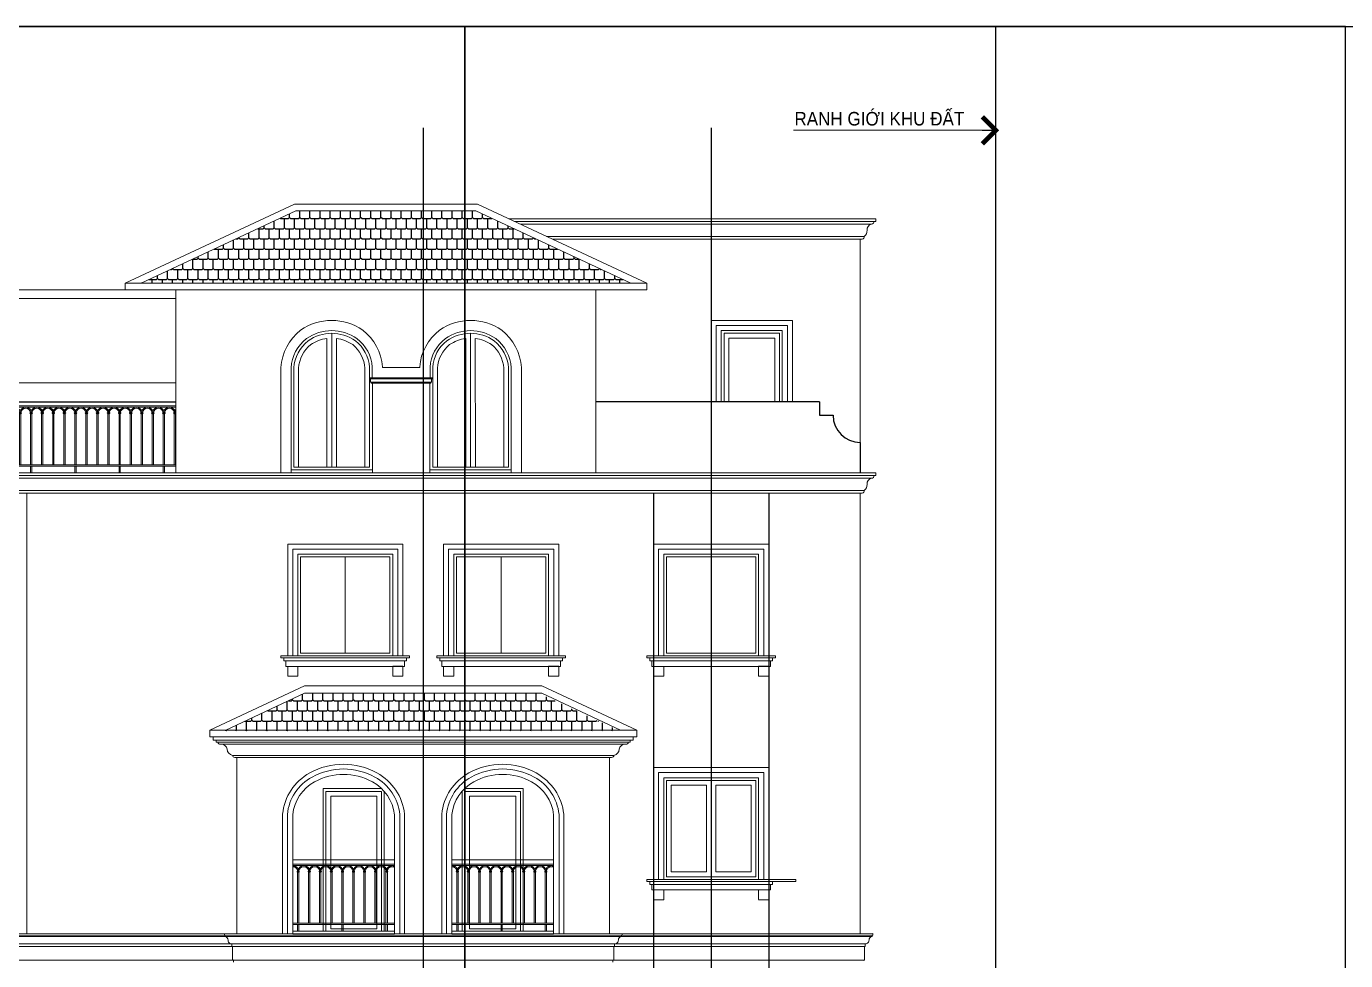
# Model space of a CAD drawing. Header units: millimetres. Extents: x -127141 to 682685, y -1234500 to 49778.
# Drawn here: x 479227 to 498697, y -276287 to -262500 of the extents above; entities that cross this region are included whole.
import ezdxf
from ezdxf.xclip import XClip

# ---------------------------------------------------------------- set-up
doc = ezdxf.new("R2010")
doc.units = ezdxf.units.MM
doc.header["$MEASUREMENT"] = 0
doc.linetypes.add('DASHED', pattern=[0.75, 0.5, -0.25])
doc.linetypes.add('HIDDEN', pattern=[0.75, 0.5, -0.25])
for name, color, linetype, lineweight in [('-DOOR', 137, 'Continuous', 9), ('-HATCH', 8, 'Continuous', 5), ('-LINE1', 7, 'Continuous', 18), ('-TEXT', 7, 'Continuous', 15), ('A72', 9, 'Continuous', 5)]:
    doc.layers.add(name, color=color, linetype=linetype, lineweight=lineweight)
for name, color, linetype in [('-RANH GIOI LO DAT', 12, 'Continuous'), ('1-NETMANH', 8, 'Continuous'), ('13. NET HATCH', 251, 'Continuous')]:
    doc.layers.add(name, color=color, linetype=linetype)
doc.layers.add('duong dong', color=6, linetype='HIDDEN', plot=False)
doc.layers.add('LUOI GIONG', color=160, linetype='Continuous', plot=False)
doc.styles.add('X-5M-DH-TUM1$0$AVANTH', font='arial.ttf', dxfattribs={"width": 0.9})
doc.styles.add('X-ALL-SECTION$0$ROMANS', font='arial.ttf')
doc.dimstyles.new('X-ALL-SECTION$0$ARROWS', dxfattribs={"dimscale": 100, "dimtxt": 2, "dimasz": 1, "dimexe": 2, "dimexo": 5, "dimgap": 1, "dimtad": 1, "dimdec": 0, "dimzin": 0, "dimdsep": 46, "dimtxsty": 'X-ALL-SECTION$0$ROMANS', "dimblk": 'X-ALL-SECTION$0$ARROWS', "dimcen": 0, "dimclrd": 256, "dimclre": 256, "dimclrt": 256, "dimazin": 0, "dimtfac": 0.5, "dimtdec": 0, "dimtofl": 0, "dimtmove": 2, "dimatfit": 3, "dimldrblk": 'X-ALL-SECTION$0$ARROWS', "dimfxl": 1, "dimtolj": 1, "dimtzin": 0, "dimlwd": -1, "dimlwe": -1, "dimarcsym": 0})

# ---------------------------------------------------------------- blocks, each defined once
blk = doc.blocks.new('X-ALL-SECTION$0$ARROWS')
blk.add_line((-1, 0), (0, 0))
at = {"const_width": 0.35}
blk.add_lwpolyline([(-1, -1), (0, 0), (-1, 1)], dxfattribs=at)
blk = doc.blocks.new('lancan')
for p, q in [((-1, 989), (6547, 989)), ((-1, 969), (6547, 969)), ((651, 889), (643, 884)), ((643, 884), (643, 882)), ((653, 884), (643, 884)), ((643, 882), (651, 877)), ((653, 882), (643, 882)), ((649, 893), (649, 891)), ((649, 893), (653, 893)), ((649, 891), (651, 891)), ((649, 875), (649, 873)), ((649, 875), (651, 875)), ((649, 873), (653, 873)), ((651, 891), (651, 889)), ((651, 891), (653, 891)), ((651, 889), (674, 889)), ((651, 877), (651, 875)), ((651, 877), (674, 877)), ((651, 875), (653, 875)), ((653, 893), (672, 893)), ((672, 891), (653, 891)), ((653, 882), (653, 884)), ((653, 884), (672, 884)), ((653, 882), (672, 882)), ((672, 875), (653, 875)), ((653, 120), (653, 873)), ((653, 873), (672, 873)), ((672, 893), (676, 893)), ((672, 891), (674, 891)), ((672, 884), (672, 882)), ((672, 884), (682, 884)), ((672, 882), (682, 882)), ((672, 875), (674, 875)), ((672, 873), (672, 120)), ((672, 873), (676, 873)), ((674, 889), (674, 891)), ((674, 891), (676, 891)), ((682, 884), (674, 889)), ((674, 877), (682, 882)), ((674, 875), (674, 877)), ((674, 875), (676, 875)), ((676, 891), (676, 893)), ((676, 873), (676, 875)), ((682, 882), (682, 884)), ((814, 889), (806, 884)), ((806, 884), (806, 882)), ((816, 884), (806, 884)), ((806, 882), (814, 877)), ((816, 882), (806, 882)), ((812, 893), (812, 891)), ((812, 893), (816, 893)), ((812, 891), (814, 891)), ((812, 875), (812, 873)), ((812, 875), (814, 875)), ((812, 873), (816, 873)), ((814, 891), (814, 889)), ((814, 891), (816, 891)), ((814, 889), (837, 889)), ((814, 877), (814, 875)), ((814, 877), (837, 877)), ((814, 875), (816, 875)), ((816, 893), (835, 893)), ((835, 891), (816, 891)), ((816, 882), (816, 884)), ((816, 884), (835, 884)), ((816, 882), (835, 882)), ((835, 875), (816, 875)), ((816, 120), (816, 873)), ((816, 873), (835, 873)), ((835, 893), (839, 893)), ((835, 891), (837, 891)), ((835, 884), (835, 882)), ((835, 884), (845, 884)), ((835, 882), (845, 882)), ((835, 875), (837, 875)), ((835, 873), (835, 120)), ((835, 873), (839, 873)), ((837, 889), (837, 891)), ((837, 891), (839, 891)), ((845, 884), (837, 889)), ((837, 877), (845, 882)), ((837, 875), (837, 877)), ((837, 875), (839, 875)), ((839, 891), (839, 893)), ((839, 873), (839, 875)), ((845, 882), (845, 884)), ((978, 889), (969, 884)), ((969, 884), (969, 882)), ((979, 884), (969, 884)), ((969, 882), (978, 877)), ((979, 882), (969, 882)), ((975, 893), (975, 891)), ((975, 893), (979, 893)), ((975, 891), (978, 891)), ((975, 875), (975, 873)), ((975, 875), (978, 875)), ((975, 873), (979, 873)), ((978, 891), (978, 889)), ((978, 891), (979, 891)), ((978, 889), (1000, 889)), ((978, 877), (978, 875)), ((978, 877), (1000, 877)), ((978, 875), (979, 875)), ((979, 893), (998, 893)), ((998, 891), (979, 891)), ((979, 882), (979, 884)), ((979, 884), (998, 884)), ((979, 882), (998, 882)), ((998, 875), (979, 875)), ((979, 120), (979, 873)), ((979, 873), (998, 873)), ((998, 893), (1002, 893)), ((998, 891), (1000, 891)), ((998, 884), (998, 882)), ((998, 884), (1008, 884)), ((998, 882), (1008, 882)), ((998, 875), (1000, 875)), ((998, 873), (998, 120)), ((998, 873), (1002, 873)), ((1000, 889), (1000, 891)), ((1000, 891), (1002, 891)), ((1008, 884), (1000, 889)), ((1000, 877), (1008, 882)), ((1000, 875), (1000, 877)), ((1000, 875), (1002, 875)), ((1002, 891), (1002, 893)), ((1002, 873), (1002, 875)), ((1008, 882), (1008, 884)), ((1141, 889), (1133, 884)), ((1133, 884), (1133, 882)), ((1142, 884), (1133, 884)), ((1133, 882), (1141, 877)), ((1142, 882), (1133, 882)), ((1138, 893), (1138, 891)), ((1138, 893), (1142, 893)), ((1138, 891), (1141, 891)), ((1138, 875), (1138, 873)), ((1138, 875), (1141, 875)), ((1138, 873), (1142, 873)), ((1141, 891), (1141, 889)), ((1141, 891), (1142, 891)), ((1141, 889), (1163, 889)), ((1141, 877), (1141, 875)), ((1141, 877), (1163, 877)), ((1141, 875), (1142, 875)), ((1142, 893), (1162, 893)), ((1162, 891), (1142, 891)), ((1142, 882), (1142, 884)), ((1142, 884), (1162, 884)), ((1142, 882), (1162, 882)), ((1162, 875), (1142, 875)), ((1142, 120), (1142, 873)), ((1142, 873), (1162, 873)), ((1162, 893), (1166, 893)), ((1162, 891), (1163, 891)), ((1162, 884), (1162, 882)), ((1162, 884), (1171, 884)), ((1162, 882), (1171, 882)), ((1162, 875), (1163, 875)), ((1162, 873), (1162, 120)), ((1162, 873), (1166, 873)), ((1163, 889), (1163, 891)), ((1163, 891), (1166, 891)), ((1171, 884), (1163, 889)), ((1163, 877), (1171, 882)), ((1163, 875), (1163, 877)), ((1163, 875), (1166, 875)), ((1166, 891), (1166, 893)), ((1166, 873), (1166, 875)), ((1171, 882), (1171, 884)), ((1304, 889), (1296, 884)), ((1296, 884), (1296, 882)), ((1306, 884), (1296, 884)), ((1296, 882), (1304, 877)), ((1306, 882), (1296, 882)), ((1302, 893), (1302, 891)), ((1302, 893), (1306, 893)), ((1302, 891), (1304, 891)), ((1302, 875), (1302, 873)), ((1302, 875), (1304, 875)), ((1302, 873), (1306, 873)), ((1304, 891), (1304, 889)), ((1304, 891), (1306, 891)), ((1304, 889), (1326, 889)), ((1304, 877), (1304, 875)), ((1304, 877), (1326, 877)), ((1304, 875), (1306, 875)), ((1306, 893), (1325, 893)), ((1325, 891), (1306, 891)), ((1306, 882), (1306, 884)), ((1306, 884), (1325, 884)), ((1306, 882), (1325, 882)), ((1325, 875), (1306, 875)), ((1306, 120), (1306, 873)), ((1306, 873), (1325, 873)), ((1325, 893), (1329, 893)), ((1325, 891), (1326, 891)), ((1325, 884), (1325, 882)), ((1325, 884), (1335, 884)), ((1325, 882), (1335, 882)), ((1325, 875), (1326, 875)), ((1325, 873), (1325, 120)), ((1325, 873), (1329, 873)), ((1326, 889), (1326, 891)), ((1326, 891), (1329, 891)), ((1335, 884), (1326, 889)), ((1326, 877), (1335, 882)), ((1326, 875), (1326, 877)), ((1326, 875), (1329, 875)), ((1329, 891), (1329, 893)), ((1329, 873), (1329, 875)), ((1335, 882), (1335, 884)), ((1467, 889), (1459, 884)), ((1459, 884), (1459, 882)), ((1469, 884), (1459, 884)), ((1459, 882), (1467, 877)), ((1469, 882), (1459, 882)), ((1465, 893), (1465, 891)), ((1465, 893), (1469, 893)), ((1465, 891), (1467, 891)), ((1465, 875), (1465, 873)), ((1465, 875), (1467, 875)), ((1465, 873), (1469, 873)), ((1467, 891), (1467, 889)), ((1467, 891), (1469, 891)), ((1467, 889), (1490, 889)), ((1467, 877), (1467, 875)), ((1467, 877), (1490, 877)), ((1467, 875), (1469, 875)), ((1469, 893), (1488, 893)), ((1488, 891), (1469, 891)), ((1469, 882), (1469, 884)), ((1469, 884), (1488, 884)), ((1469, 882), (1488, 882)), ((1488, 875), (1469, 875)), ((1469, 120), (1469, 873)), ((1469, 873), (1488, 873)), ((1488, 893), (1492, 893)), ((1488, 891), (1490, 891)), ((1488, 884), (1488, 882)), ((1488, 884), (1498, 884)), ((1488, 882), (1498, 882)), ((1488, 875), (1490, 875)), ((1488, 873), (1488, 120)), ((1488, 873), (1492, 873)), ((1490, 889), (1490, 891)), ((1490, 891), (1492, 891)), ((1498, 884), (1490, 889)), ((1490, 877), (1498, 882)), ((1490, 875), (1490, 877)), ((1490, 875), (1492, 875)), ((1492, 891), (1492, 893)), ((1492, 873), (1492, 875)), ((1498, 882), (1498, 884)), ((1630, 889), (1622, 884)), ((1622, 884), (1622, 882)), ((1632, 884), (1622, 884)), ((1622, 882), (1630, 877)), ((1632, 882), (1622, 882)), ((1628, 893), (1628, 891)), ((1628, 893), (1632, 893)), ((1628, 891), (1630, 891)), ((1628, 875), (1628, 873)), ((1628, 875), (1630, 875)), ((1628, 873), (1632, 873)), ((1630, 891), (1630, 889)), ((1630, 891), (1632, 891)), ((1630, 889), (1653, 889)), ((1630, 877), (1630, 875)), ((1630, 877), (1653, 877)), ((1630, 875), (1632, 875)), ((1632, 893), (1651, 893)), ((1651, 891), (1632, 891)), ((1632, 882), (1632, 884)), ((1632, 884), (1651, 884)), ((1632, 882), (1651, 882)), ((1651, 875), (1632, 875)), ((1632, 120), (1632, 873)), ((1632, 873), (1651, 873)), ((1651, 893), (1655, 893)), ((1651, 891), (1653, 891)), ((1651, 884), (1651, 882)), ((1651, 884), (1661, 884)), ((1651, 882), (1661, 882)), ((1651, 875), (1653, 875)), ((1651, 873), (1651, 120)), ((1651, 873), (1655, 873)), ((1653, 889), (1653, 891)), ((1653, 891), (1655, 891)), ((1661, 884), (1653, 889)), ((1653, 877), (1661, 882)), ((1653, 875), (1653, 877)), ((1653, 875), (1655, 875)), ((1655, 891), (1655, 893)), ((1655, 873), (1655, 875)), ((1661, 882), (1661, 884)), ((1794, 889), (1785, 884)), ((1785, 884), (1785, 882)), ((1795, 884), (1785, 884)), ((1785, 882), (1794, 877)), ((1795, 882), (1785, 882)), ((1791, 893), (1791, 891)), ((1791, 893), (1795, 893)), ((1791, 891), (1794, 891)), ((1791, 875), (1791, 873)), ((1791, 875), (1794, 875)), ((1791, 873), (1795, 873)), ((1794, 891), (1794, 889)), ((1794, 891), (1795, 891)), ((1794, 889), (1816, 889)), ((1794, 877), (1794, 875)), ((1794, 877), (1816, 877)), ((1794, 875), (1795, 875)), ((1795, 893), (1814, 893)), ((1814, 891), (1795, 891)), ((1795, 882), (1795, 884)), ((1795, 884), (1814, 884)), ((1795, 882), (1814, 882)), ((1814, 875), (1795, 875)), ((1795, 120), (1795, 873)), ((1795, 873), (1814, 873)), ((1814, 893), (1818, 893)), ((1814, 891), (1816, 891)), ((1814, 884), (1814, 882)), ((1814, 884), (1824, 884)), ((1814, 882), (1824, 882)), ((1814, 875), (1816, 875)), ((1814, 873), (1814, 120)), ((1814, 873), (1818, 873)), ((1816, 889), (1816, 891)), ((1816, 891), (1818, 891)), ((1824, 884), (1816, 889)), ((1816, 877), (1824, 882)), ((1816, 875), (1816, 877)), ((1816, 875), (1818, 875)), ((1818, 891), (1818, 893)), ((1818, 873), (1818, 875)), ((1824, 882), (1824, 884)), ((1957, 889), (1949, 884)), ((1949, 884), (1949, 882)), ((1958, 884), (1949, 884)), ((1949, 882), (1957, 877)), ((1958, 882), (1949, 882)), ((1954, 893), (1954, 891)), ((1954, 893), (1958, 893)), ((1954, 891), (1957, 891)), ((1954, 875), (1954, 873)), ((1954, 875), (1957, 875)), ((1954, 873), (1958, 873)), ((1957, 891), (1957, 889)), ((1957, 891), (1958, 891)), ((1957, 889), (1979, 889)), ((1957, 877), (1957, 875)), ((1957, 877), (1979, 877)), ((1957, 875), (1958, 875)), ((1958, 893), (1978, 893)), ((1978, 891), (1958, 891)), ((1958, 882), (1958, 884)), ((1958, 884), (1978, 884)), ((1958, 882), (1978, 882)), ((1978, 875), (1958, 875)), ((1958, 120), (1958, 873)), ((1958, 873), (1978, 873)), ((1978, 893), (1982, 893)), ((1978, 891), (1979, 891)), ((1978, 884), (1978, 882)), ((1978, 884), (1987, 884)), ((1978, 882), (1987, 882)), ((1978, 875), (1979, 875)), ((1978, 873), (1978, 120)), ((1978, 873), (1982, 873)), ((1979, 889), (1979, 891)), ((1979, 891), (1982, 891)), ((1987, 884), (1979, 889)), ((1979, 877), (1987, 882)), ((1979, 875), (1979, 877)), ((1979, 875), (1982, 875)), ((1982, 891), (1982, 893)), ((1982, 873), (1982, 875)), ((1987, 882), (1987, 884)), ((2120, 889), (2112, 884)), ((2112, 884), (2112, 882)), ((2122, 884), (2112, 884)), ((2112, 882), (2120, 877)), ((2122, 882), (2112, 882)), ((2118, 893), (2118, 891)), ((2118, 893), (2122, 893)), ((2118, 891), (2120, 891)), ((2118, 875), (2118, 873)), ((2118, 875), (2120, 875)), ((2118, 873), (2122, 873)), ((2120, 891), (2120, 889)), ((2120, 891), (2122, 891)), ((2120, 889), (2142, 889)), ((2120, 877), (2120, 875)), ((2120, 877), (2142, 877)), ((2120, 875), (2122, 875)), ((2122, 893), (2141, 893)), ((2141, 891), (2122, 891)), ((2122, 882), (2122, 884)), ((2122, 884), (2141, 884)), ((2122, 882), (2141, 882)), ((2141, 875), (2122, 875)), ((2122, 120), (2122, 873)), ((2122, 873), (2141, 873)), ((2141, 893), (2145, 893)), ((2141, 891), (2142, 891)), ((2141, 884), (2141, 882)), ((2141, 884), (2151, 884)), ((2141, 882), (2151, 882)), ((2141, 875), (2142, 875)), ((2141, 873), (2141, 120)), ((2141, 873), (2145, 873)), ((2142, 889), (2142, 891)), ((2142, 891), (2145, 891)), ((2151, 884), (2142, 889)), ((2142, 877), (2151, 882)), ((2142, 875), (2142, 877)), ((2142, 875), (2145, 875)), ((2145, 891), (2145, 893)), ((2145, 873), (2145, 875)), ((2151, 882), (2151, 884)), ((2283, 889), (2275, 884)), ((2275, 884), (2275, 882)), ((2285, 884), (2275, 884)), ((2275, 882), (2283, 877)), ((2285, 882), (2275, 882)), ((2281, 893), (2281, 891)), ((2281, 893), (2285, 893)), ((2281, 891), (2283, 891)), ((2281, 875), (2281, 873)), ((2281, 875), (2283, 875)), ((2281, 873), (2285, 873)), ((2283, 891), (2283, 889)), ((2283, 891), (2285, 891)), ((2283, 889), (2306, 889)), ((2283, 877), (2283, 875)), ((2283, 877), (2306, 877)), ((2283, 875), (2285, 875)), ((2285, 893), (2304, 893)), ((2304, 891), (2285, 891)), ((2285, 882), (2285, 884)), ((2285, 884), (2304, 884)), ((2285, 882), (2304, 882)), ((2304, 875), (2285, 875)), ((2285, 120), (2285, 873)), ((2285, 873), (2304, 873)), ((2304, 893), (2308, 893)), ((2304, 891), (2306, 891)), ((2304, 884), (2304, 882)), ((2304, 884), (2314, 884)), ((2304, 882), (2314, 882)), ((2304, 875), (2306, 875)), ((2304, 873), (2304, 120)), ((2304, 873), (2308, 873)), ((2306, 889), (2306, 891)), ((2306, 891), (2308, 891)), ((2314, 884), (2306, 889)), ((2306, 877), (2314, 882)), ((2306, 875), (2306, 877)), ((2306, 875), (2308, 875)), ((2308, 891), (2308, 893)), ((2308, 873), (2308, 875)), ((2314, 882), (2314, 884)), ((2446, 889), (2438, 884)), ((2438, 884), (2438, 882)), ((2448, 884), (2438, 884)), ((2438, 882), (2446, 877)), ((2448, 882), (2438, 882)), ((2444, 893), (2444, 891)), ((2444, 893), (2448, 893)), ((2444, 891), (2446, 891)), ((2444, 875), (2444, 873)), ((2444, 875), (2446, 875)), ((2444, 873), (2448, 873)), ((2446, 891), (2446, 889)), ((2446, 891), (2448, 891)), ((2446, 889), (2469, 889)), ((2446, 877), (2446, 875)), ((2446, 877), (2469, 877)), ((2446, 875), (2448, 875)), ((2448, 893), (2467, 893)), ((2467, 891), (2448, 891)), ((2448, 882), (2448, 884)), ((2448, 884), (2467, 884)), ((2448, 882), (2467, 882)), ((2467, 875), (2448, 875)), ((2448, 120), (2448, 873)), ((2448, 873), (2467, 873)), ((2467, 893), (2471, 893)), ((2467, 891), (2469, 891)), ((2467, 884), (2467, 882)), ((2467, 884), (2477, 884)), ((2467, 882), (2477, 882)), ((2467, 875), (2469, 875)), ((2467, 873), (2467, 120)), ((2467, 873), (2471, 873)), ((2469, 889), (2469, 891)), ((2469, 891), (2471, 891)), ((2477, 884), (2469, 889)), ((2469, 877), (2477, 882)), ((2469, 875), (2469, 877)), ((2469, 875), (2471, 875)), ((2471, 891), (2471, 893)), ((2471, 873), (2471, 875)), ((2477, 882), (2477, 884)), ((2610, 889), (2601, 884)), ((2601, 884), (2601, 882)), ((2611, 884), (2601, 884)), ((2601, 882), (2610, 877)), ((2611, 882), (2601, 882)), ((2607, 893), (2607, 891)), ((2607, 893), (2611, 893)), ((2607, 891), (2610, 891)), ((2607, 875), (2607, 873)), ((2607, 875), (2610, 875)), ((2607, 873), (2611, 873)), ((2610, 891), (2610, 889)), ((2610, 891), (2611, 891)), ((2610, 889), (2632, 889)), ((2610, 877), (2610, 875)), ((2610, 877), (2632, 877)), ((2610, 875), (2611, 875)), ((2611, 893), (2630, 893)), ((2630, 891), (2611, 891)), ((2611, 882), (2611, 884)), ((2611, 884), (2630, 884)), ((2611, 882), (2630, 882)), ((2630, 875), (2611, 875)), ((2611, 120), (2611, 873)), ((2611, 873), (2630, 873)), ((2630, 893), (2634, 893)), ((2630, 891), (2632, 891)), ((2630, 884), (2630, 882)), ((2630, 884), (2640, 884)), ((2630, 882), (2640, 882)), ((2630, 875), (2632, 875)), ((2630, 873), (2630, 120)), ((2630, 873), (2634, 873)), ((2632, 889), (2632, 891)), ((2632, 891), (2634, 891)), ((2640, 884), (2632, 889)), ((2632, 877), (2640, 882)), ((2632, 875), (2632, 877)), ((2632, 875), (2634, 875)), ((2634, 891), (2634, 893)), ((2634, 873), (2634, 875)), ((2640, 882), (2640, 884)), ((2773, 889), (2765, 884)), ((2765, 884), (2765, 882)), ((2774, 884), (2765, 884)), ((2765, 882), (2773, 877)), ((2774, 882), (2765, 882)), ((2770, 893), (2770, 891)), ((2770, 893), (2774, 893)), ((2770, 891), (2773, 891)), ((2770, 875), (2770, 873)), ((2770, 875), (2773, 875)), ((2770, 873), (2774, 873)), ((2773, 891), (2773, 889)), ((2773, 891), (2774, 891)), ((2773, 889), (2795, 889)), ((2773, 877), (2773, 875)), ((2773, 877), (2795, 877)), ((2773, 875), (2774, 875)), ((2774, 893), (2794, 893)), ((2794, 891), (2774, 891)), ((2774, 882), (2774, 884)), ((2774, 884), (2794, 884)), ((2774, 882), (2794, 882)), ((2794, 875), (2774, 875)), ((2774, 120), (2774, 873)), ((2774, 873), (2794, 873)), ((2794, 893), (2798, 893)), ((2794, 891), (2795, 891)), ((2794, 884), (2794, 882)), ((2794, 884), (2803, 884)), ((2794, 882), (2803, 882)), ((2794, 875), (2795, 875)), ((2794, 873), (2794, 120)), ((2794, 873), (2798, 873)), ((2795, 889), (2795, 891)), ((2795, 891), (2798, 891)), ((2803, 884), (2795, 889)), ((2795, 877), (2803, 882)), ((2795, 875), (2795, 877)), ((2795, 875), (2798, 875)), ((2798, 891), (2798, 893)), ((2798, 873), (2798, 875)), ((2803, 882), (2803, 884)), ((2936, 889), (2928, 884)), ((2928, 884), (2928, 882)), ((2938, 884), (2928, 884)), ((2928, 882), (2936, 877)), ((2938, 882), (2928, 882)), ((2934, 893), (2934, 891)), ((2934, 893), (2938, 893)), ((2934, 891), (2936, 891)), ((2934, 875), (2934, 873)), ((2934, 875), (2936, 875)), ((2934, 873), (2938, 873)), ((2936, 891), (2936, 889)), ((2936, 891), (2938, 891)), ((2936, 889), (2958, 889)), ((2936, 877), (2936, 875)), ((2936, 877), (2958, 877)), ((2936, 875), (2938, 875)), ((2938, 893), (2957, 893)), ((2957, 891), (2938, 891)), ((2938, 882), (2938, 884)), ((2938, 884), (2957, 884)), ((2938, 882), (2957, 882)), ((2957, 875), (2938, 875)), ((2938, 120), (2938, 873)), ((2938, 873), (2957, 873)), ((2957, 893), (2961, 893)), ((2957, 891), (2958, 891)), ((2957, 884), (2957, 882)), ((2957, 884), (2967, 884)), ((2957, 882), (2967, 882)), ((2957, 875), (2958, 875)), ((2957, 873), (2957, 120)), ((2957, 873), (2961, 873)), ((2958, 889), (2958, 891)), ((2958, 891), (2961, 891)), ((2967, 884), (2958, 889)), ((2958, 877), (2967, 882)), ((2958, 875), (2958, 877)), ((2958, 875), (2961, 875)), ((2961, 891), (2961, 893)), ((2961, 873), (2961, 875)), ((2967, 882), (2967, 884)), ((3099, 889), (3091, 884)), ((3091, 884), (3091, 882)), ((3101, 884), (3091, 884)), ((3091, 882), (3099, 877)), ((3101, 882), (3091, 882)), ((3097, 893), (3097, 891)), ((3097, 893), (3101, 893)), ((3097, 891), (3099, 891)), ((3097, 875), (3097, 873)), ((3097, 875), (3099, 875)), ((3097, 873), (3101, 873)), ((3099, 891), (3099, 889)), ((3099, 891), (3101, 891)), ((3099, 889), (3122, 889)), ((3099, 877), (3099, 875)), ((3099, 877), (3122, 877)), ((3099, 875), (3101, 875)), ((3101, 893), (3120, 893)), ((3120, 891), (3101, 891)), ((3101, 882), (3101, 884)), ((3101, 884), (3120, 884)), ((3101, 882), (3120, 882)), ((3120, 875), (3101, 875)), ((3101, 120), (3101, 873)), ((3101, 873), (3120, 873)), ((3120, 893), (3124, 893)), ((3120, 891), (3122, 891)), ((3120, 884), (3120, 882)), ((3120, 884), (3130, 884)), ((3120, 882), (3130, 882)), ((3120, 875), (3122, 875)), ((3120, 873), (3120, 120)), ((3120, 873), (3124, 873)), ((3122, 889), (3122, 891)), ((3122, 891), (3124, 891)), ((3130, 884), (3122, 889)), ((3122, 877), (3130, 882)), ((3122, 875), (3122, 877)), ((3122, 875), (3124, 875)), ((3124, 891), (3124, 893)), ((3124, 873), (3124, 875)), ((3130, 882), (3130, 884)), ((3262, 889), (3254, 884)), ((3254, 884), (3254, 882)), ((3264, 884), (3254, 884)), ((3254, 882), (3262, 877)), ((3264, 882), (3254, 882)), ((3260, 893), (3260, 891)), ((3260, 893), (3264, 893)), ((3260, 891), (3262, 891)), ((3260, 875), (3260, 873)), ((3260, 875), (3262, 875)), ((3260, 873), (3264, 873)), ((3262, 891), (3262, 889)), ((3262, 891), (3264, 891)), ((3262, 889), (3285, 889)), ((3262, 877), (3262, 875)), ((3262, 877), (3285, 877)), ((3262, 875), (3264, 875)), ((3264, 893), (3283, 893)), ((3283, 891), (3264, 891)), ((3264, 882), (3264, 884)), ((3264, 884), (3283, 884)), ((3264, 882), (3283, 882)), ((3283, 875), (3264, 875)), ((3264, 120), (3264, 873)), ((3264, 873), (3283, 873)), ((3283, 893), (3287, 893)), ((3283, 891), (3285, 891)), ((3283, 884), (3283, 882)), ((3283, 884), (3293, 884)), ((3283, 882), (3293, 882)), ((3283, 875), (3285, 875)), ((3283, 873), (3283, 120)), ((3283, 873), (3287, 873)), ((3285, 889), (3285, 891)), ((3285, 891), (3287, 891)), ((3293, 884), (3285, 889)), ((3285, 877), (3293, 882)), ((3285, 875), (3285, 877)), ((3285, 875), (3287, 875)), ((3287, 891), (3287, 893)), ((3287, 873), (3287, 875)), ((3293, 882), (3293, 884)), ((3426, 889), (3417, 884)), ((3417, 884), (3417, 882)), ((3427, 884), (3417, 884)), ((3417, 882), (3426, 877)), ((3427, 882), (3417, 882)), ((3423, 893), (3423, 891)), ((3423, 893), (3427, 893)), ((3423, 891), (3426, 891)), ((3423, 875), (3423, 873)), ((3423, 875), (3426, 875)), ((3423, 873), (3427, 873)), ((3426, 891), (3426, 889)), ((3426, 891), (3427, 891)), ((3426, 889), (3448, 889)), ((3426, 877), (3426, 875)), ((3426, 877), (3448, 877)), ((3426, 875), (3427, 875)), ((3427, 893), (3446, 893)), ((3446, 891), (3427, 891)), ((3427, 882), (3427, 884)), ((3427, 884), (3446, 884)), ((3427, 882), (3446, 882)), ((3446, 875), (3427, 875)), ((3427, 120), (3427, 873)), ((3427, 873), (3446, 873)), ((3446, 893), (3450, 893)), ((3446, 891), (3448, 891)), ((3446, 884), (3446, 882)), ((3446, 884), (3456, 884)), ((3446, 882), (3456, 882)), ((3446, 875), (3448, 875)), ((3446, 873), (3446, 120)), ((3446, 873), (3450, 873)), ((3448, 889), (3448, 891)), ((3448, 891), (3450, 891)), ((3456, 884), (3448, 889)), ((3448, 877), (3456, 882)), ((3448, 875), (3448, 877)), ((3448, 875), (3450, 875)), ((-1, 120), (6547, 120)), ((-1, 100), (6547, 100)), ((-1, 0), (6547, 0))]:
    blk.add_line(p, q)
for points in [[(672, 100), (653, 100), (653, 0), (672, 0)], [(1325, 100), (1306, 100), (1306, 0), (1325, 0)], [(1978, 100), (1958, 100), (1958, 0), (1978, 0)], [(2630, 100), (2611, 100), (2611, 0), (2630, 0)], [(3283, 100), (3264, 100), (3264, 0), (3283, 0)]]:
    blk.add_lwpolyline(points, close=True)
for centre, radius, start, end in [((581, 880), 89.2, 8.5304, 171.4696), ((581, 880), 73.2, 10.4137, 169.5863), ((744, 880), 89.2, 8.5304, 171.4696), ((744, 880), 73.2, 10.4137, 169.5863), ((907, 880), 89.2, 8.5304, 171.4696), ((907, 880), 73.2, 10.4137, 169.5863), ((1070, 880), 89.2, 8.5304, 171.4696), ((1070, 880), 73.2, 10.4137, 169.5863), ((1234, 880), 89.2, 8.5304, 171.4696), ((1234, 880), 73.2, 10.4137, 169.5863), ((1397, 880), 89.2, 8.5304, 171.4696), ((1397, 880), 73.2, 10.4137, 169.5863), ((1560, 880), 89.2, 8.5304, 171.4696), ((1560, 880), 73.2, 10.4137, 169.5863), ((1723, 880), 89.2, 8.5304, 171.4696), ((1723, 880), 73.2, 10.4137, 169.5863), ((1886, 880), 89.2, 8.5304, 171.4696), ((1886, 880), 73.2, 10.4137, 169.5863), ((2050, 880), 89.2, 8.5304, 171.4696), ((2050, 880), 73.2, 10.4137, 169.5863), ((2213, 880), 89.2, 8.5304, 171.4696), ((2213, 880), 73.2, 10.4137, 169.5863), ((2376, 880), 89.2, 8.5304, 171.4696), ((2376, 880), 73.2, 10.4137, 169.5863), ((2539, 880), 89.2, 8.5304, 171.4696), ((2539, 880), 73.2, 10.4137, 169.5863), ((2702, 880), 89.2, 8.5304, 171.4696), ((2702, 880), 73.2, 10.4137, 169.5863), ((2866, 880), 89.2, 8.5304, 171.4696), ((2866, 880), 73.2, 10.4137, 169.5863), ((3029, 880), 89.2, 8.5304, 171.4696), ((3029, 880), 73.2, 10.4137, 169.5863), ((3192, 880), 89.2, 8.5304, 171.4696), ((3192, 880), 73.2, 10.4137, 169.5863), ((3355, 880), 89.2, 8.5304, 171.4696), ((3355, 880), 73.2, 10.4137, 169.5863), ((3518, 880), 89.2, 8.5304, 171.4696), ((3518, 880), 73.2, 10.4137, 169.5863)]:
    blk.add_arc(centre, radius, start, end)
blk = doc.blocks.new('kt1a')
at = {"layer": 'Defpoints', "color": 2}
blk.add_lwpolyline([(0, -22275), (31500, -22275), (31500, 0), (0, 0)], close=True, dxfattribs=at)

msp = doc.modelspace()

# ---------------------------------------------------------------- hatches: boundary and pattern name
at = {"layer": '13. NET HATCH'}
h = msp.add_hatch(dxfattribs=at)
h.set_pattern_fill('MAIGO-12', color=256, scale=300)
h.set_pattern_definition([(0, (158900.5, 221713.92), (75, 150), [120, -30, 120, -30]), (90, (158885.505, 221728.92), (-75, 150), [135, -165]), (45, (158870.505, 221713.92), (75, 150), [21.213203, -403.050865]), (135, (158900.505, 221713.92), (-75, 150), [21.213203, -403.050865])])
h.paths.add_polyline_path([(483205.6, -265223.3), (480920.1, -266289.1), (488146.8, -266289.1), (485861.3, -265223.3)])
h = msp.add_hatch(dxfattribs=at)
h.set_pattern_fill('MAIGO-12', color=256, scale=300)
h.set_pattern_definition([(0, (160067.34, -243653.12), (75, 150), [120, -30, 120, -30]), (90, (160052.34, -243638.12), (-75, 150), [135, -165]), (45, (160037.34, -243653.12), (75, 150), [21.213203, -403.050865]), (135, (160067.34, -243653.12), (-75, 150), [21.213203, -403.050865])])
h.paths.add_polyline_path([(486789, -272341.1), (483333.5, -272341.1), (482146.9, -272894.4), (487975.6, -272894.4)])

# ---------------------------------------------------------------- linework, layer by layer
at = {"layer": '-DOOR', "lineweight": 9}
for p, q in [((483733.4, -267029.5), (483733.7, -269002.7)), ((485782.8, -267029.5), (485783.2, -269002.7)), ((489523.4, -268039.2), (489523.4, -267029.2)), ((489523.4, -267029.2), (490343.3, -267029.2)), ((489593.4, -267099.2), (490273.3, -267099.2)), ((489593.4, -268039.2), (489593.4, -267099.2)), ((490273.3, -268039.2), (490273.3, -267099.2)), ((490343.3, -267029.2), (490343.3, -268039.2)), ((489333.3, -275049.1), (489333.3, -273629.1))]:
    msp.add_line(p, q, dxfattribs=at)
for points in [[(484292.2, -269002.7), (483173.1, -269002.7), (483173.1, -267540.3, -0.2095109), (483383.5, -267139.8, -0.3163775), (484082.9, -267140.6, -0.2147547), (484292, -267530.1)], [(485224.4, -269002.7), (486343.4, -269002.7), (486343.1, -267540.3, 0.2095109), (486132.7, -267139.8, 0.3163775), (485433.2, -267140.6, 0.2147547), (485224.2, -267530.1)]]:
    msp.add_lwpolyline(points, format="xyb", close=True, dxfattribs=at)
for points in [[(483173.2, -268018.7), (483173.1, -267540.3, -0.2095109), (483383.5, -267139.8, -0.3163775), (484082.9, -267140.6, -0.2147547), (484292, -267530.1), (484292.2, -268018.7)], [(483243.5, -269002.7), (483243.1, -267543.2, -0.2059516), (483423.9, -267196.9, -0.1210696), (483663.4, -267104), (483663.7, -269002.7)], [(484224.3, -269002.7), (484223.6, -267543.2, 0.2059516), (484042.8, -267196.9, 0.1210696), (483803.4, -267104), (483803.7, -269002.7)], [(486343.3, -268018.7), (486343.1, -267540.3, 0.2095109), (486132.7, -267139.8, 0.3163775), (485433.2, -267140.6, 0.2147547), (485224.2, -267530.1), (485224.4, -268018.7)], [(485293, -269002.7), (485292.5, -267543.2, -0.2059516), (485473.4, -267196.9, -0.1210696), (485712.8, -267104), (485713.2, -269002.7)], [(486273.8, -269002.7), (486273.1, -267543.2, 0.2059516), (486092.2, -267196.9, 0.1210696), (485852.8, -267104), (485853.2, -269002.7)]]:
    msp.add_lwpolyline(points, format="xyb", dxfattribs=at)
for points in [[(483273.4, -271749.1), (483273.4, -270329.1), (484593.4, -270329.1), (484593.4, -271749.1), (483273.4, -271749.1)], [(485573.4, -271749.1), (485573.4, -270329.1), (486893.4, -270329.1), (486893.4, -271749.1), (485573.4, -271749.1)], [(488673.3, -271749.1), (488673.3, -270329.1), (489993.3, -270329.1), (489993.3, -271749.1), (488673.3, -271749.1)], [(488673.2, -275049.1), (488673.2, -273629.1), (489993.5, -273629.1), (489993.5, -275049.1), (488673.2, -275049.1)], [(489263.3, -273699.1), (488743.2, -273699.1), (488743.2, -274979.1), (489263.3, -274979.1)], [(489403.3, -273699.1), (489923.5, -273699.1), (489923.5, -274979.1), (489403.3, -274979.1)], [(484398.4, -273859), (483718.4, -273859), (483718.4, -275819), (484398.4, -275819)], [(485768.5, -273859), (486448.5, -273859), (486448.5, -275819), (485768.5, -275819)]]:
    msp.add_lwpolyline(points, close=True, dxfattribs=at)
for points in [[(483933.4, -270329.1), (483933.4, -271749.1)], [(486233.4, -270329.1), (486233.4, -271749.1)], [(489333.3, -270329.1), (489333.3, -271749.1)], [(484470.1, -273749), (483608.4, -273749), (483608.4, -275853.9)], [(485694, -273749), (486558.5, -273749), (486558.5, -275853.9)], [(484468.4, -275853.9), (484468.4, -273789), (483648.4, -273789), (483648.4, -275853.9)], [(484508.4, -275853.9), (484508.4, -273789.5)], [(485658.5, -275853.9), (485658.5, -273786.3)], [(485698.5, -275853.9), (485698.5, -273789), (486518.5, -273789), (486518.5, -275853.9)]]:
    msp.add_lwpolyline(points, dxfattribs=at)
at = {"layer": '-HATCH'}
for p, q in [((483205.6, -265223.3), (480920.1, -266289.1)), ((483205.6, -265223.3), (485861.3, -265223.3)), ((485861.3, -265223.3), (488146.8, -266289.1)), ((491763.2, -265379.1), (486432, -265379.1)), ((486903.8, -265599.1), (491593.2, -265599.1)), ((490459.7, -266912.9), (489407, -266912.9)), ((489407, -266912.9), (489407, -268039.2)), ((490459.1, -266913.4), (489407.6, -266913.4)), ((489407.6, -266913.4), (489407.6, -268039.2)), ((490459.1, -268039.2), (490459.1, -266913.4)), ((490459.7, -268039.2), (490459.7, -266912.9)), ((485031.6, -267699.2), (484308, -267699.2)), ((485032.7, -267699.2), (485208.2, -267699.2)), ((484318.1, -267749.2), (485031.5, -267749.2)), ((485198.1, -267749.2), (485032.9, -267749.2)), ((477053.7, -269129), (491738.2, -269129)), ((491593.2, -269349), (477223.7, -269349)), ((483157.1, -271789.1), (483157.1, -270212.8)), ((483157.1, -270212.8), (484709.7, -270212.8)), ((484709.7, -270212.8), (484709.7, -271789.1)), ((485457.1, -271789.1), (485457.1, -270212.8)), ((485457.1, -270212.8), (487009.7, -270212.8)), ((487009.7, -270212.8), (487009.7, -271789.1)), ((488557, -271789.1), (488557, -270212.8)), ((488557, -270212.8), (490109.6, -270212.8)), ((490109.6, -270212.8), (490109.6, -271789.1)), ((484838.4, -271819.1), (483028.4, -271819.1)), ((484808.4, -271864.1), (483058.4, -271864.1)), ((487138.4, -271819.1), (485328.4, -271819.1)), ((487108.4, -271864.1), (485358.4, -271864.1)), ((490238.3, -271819.1), (488428.3, -271819.1)), ((490208.3, -271864.1), (488458.3, -271864.1)), ((488556.9, -275089.1), (488556.9, -273512.8)), ((488556.9, -273512.8), (490109.8, -273512.8)), ((490109.8, -273512.8), (490109.8, -275089.1)), ((490238.5, -275119.1), (488428.2, -275119.1)), ((490208.5, -275164.1), (488458.2, -275164.1)), ((476104.7, -275909.7), (491717.7, -275909.1)), ((476113.7, -275929.7), (491708.7, -275929.1)), ((476211.5, -276039.7), (491614.8, -276039.1)), ((476213.7, -276079.5), (491608.7, -276078.9)), ((476236.1, -276280.7), (491586.8, -276280.1))]:
    msp.add_line(p, q, dxfattribs=at)
for points in [[(491702.3, -265419.1), (486517.8, -265419.1)], [(477114.6, -269169), (491701.9, -269169)], [(482169.1, -272884.1), (483333.5, -272341.1), (486833.4, -272341.1)], [(487997.8, -272884.1), (486833.4, -272341.1)]]:
    msp.add_lwpolyline(points, dxfattribs=at)
for points in [[(483078.9, -275889.1), (483078.9, -274128.7, -0.2504102), (483443.1, -273578.5, -0.2579497), (484371.7, -273578.5, -0.2472003), (484738.6, -274129), (484738.6, -275889)], [(485428.4, -275889.1), (485428.4, -274128.7, -0.2504102), (485792.6, -273578.5, -0.2579497), (486721.2, -273578.5, -0.2472003), (487088.1, -274129), (487088.1, -275889)]]:
    msp.add_lwpolyline(points, format="xyb", dxfattribs=at)
at = {"layer": '-LINE1', "lineweight": 20}
for p, q in [((480683.4, -266289.1), (483183.4, -265123.3)), ((483183.4, -265123.3), (485883.4, -265123.3)), ((485883.4, -265123.3), (488383.4, -266289.1)), ((486346.2, -265339.1), (491763.2, -265339.1)), ((491763.2, -265379.1), (491738.2, -265379.1)), ((491763.2, -265339.1), (491763.2, -265379.1)), ((486989.5, -265639.1), (491563.2, -265639.1)), ((491533.4, -269088.9), (491533.4, -265638.9)), ((480683.4, -266389.1), (480683.4, -266289.1)), ((488383.4, -266389.1), (488383.4, -266289.1)), ((481133.4, -266388.9), (478467, -266389.7)), ((478866.4, -266517.7), (481433.4, -266516.6)), ((481433.4, -269089.4), (481433.4, -266389.1)), ((487633.4, -269089.1), (487633.4, -266389.1)), ((490533.4, -266839.2), (489333.3, -266839.2)), ((489333.3, -266839.2), (489333.3, -268039.2)), ((490533.4, -268039.2), (490533.4, -266839.2)), ((490383.4, -266989.2), (489483.4, -266989.2)), ((489483.4, -268039.2), (489483.4, -266989.2)), ((490383.4, -266989.2), (490383.4, -268039.2)), ((484333.1, -267764.2), (484333.3, -269089)), ((485183, -267764.2), (485183.2, -269089)), ((483132.3, -269042.7), (484332.7, -269042.7)), ((486384.3, -269042.7), (485183.9, -269042.7)), ((491763.2, -269089), (477053.7, -269089)), ((491763.2, -269129), (491738.2, -269129)), ((491763.2, -269089), (491763.2, -269129)), ((491562.9, -269389), (477253.7, -269389)), ((479233.4, -269389.5), (479233.4, -275889.6)), ((479233.5, -269489.5), (479233.5, -269389.5)), ((491533.5, -275889.1), (491533.4, -269389)), ((479233.5, -275889.1), (479233.4, -269489)), ((483083.4, -271789.1), (483083.4, -270139.1)), ((483083.4, -270139.1), (484783.4, -270139.1)), ((484783.4, -270139.1), (484783.4, -271789.1)), ((485383.4, -271789.1), (485383.4, -270139.1)), ((485383.4, -270139.1), (487083.4, -270139.1)), ((487083.4, -270139.1), (487083.4, -271789.1)), ((488483.3, -271789.1), (488483.3, -270139.1)), ((488483.3, -270139.1), (490183.3, -270139.1)), ((490183.3, -270139.1), (490183.3, -271789.1)), ((482983.4, -271819.1), (482983.4, -271789.1)), ((482983.4, -271789.1), (484883.4, -271789.1)), ((484883.4, -271819.1), (484883.4, -271789.1)), ((485283.4, -271819.1), (485283.4, -271789.1)), ((485283.4, -271789.1), (487183.4, -271789.1)), ((487183.4, -271819.1), (487183.4, -271789.1)), ((488383.3, -271819.1), (488383.3, -271789.1)), ((488383.3, -271789.1), (490283.3, -271789.1)), ((490283.3, -271819.1), (490283.3, -271789.1)), ((483028.4, -271819.1), (482983.4, -271819.1)), ((483028.4, -271864.1), (483028.4, -271819.1)), ((483058.4, -271864.1), (483028.4, -271864.1)), ((483058.4, -271944.1), (483058.4, -271864.1)), ((483083.4, -271944.1), (483058.4, -271944.1)), ((483083.4, -271944.1), (483083.4, -271944.9)), ((483233.4, -271944.1), (483083.4, -271944.1)), ((483083.4, -271944.9), (483083.4, -272088.4)), ((484633.4, -271944.1), (483233.4, -271944.1)), ((483233.4, -272088.4), (483233.4, -271944.1)), ((484633.4, -271942.9), (484783.4, -271942.9)), ((484783.4, -271944.1), (484633.4, -271944.1)), ((484633.4, -271944.1), (484633.4, -272087.3)), ((484808.4, -271944.1), (484783.4, -271944.1)), ((484783.4, -272087.3), (484783.4, -271944.1)), ((484808.4, -271944.1), (484808.4, -271864.1)), ((484838.4, -271864.1), (484808.4, -271864.1)), ((484838.4, -271864.1), (484838.4, -271819.1)), ((484883.4, -271819.1), (484838.4, -271819.1)), ((485328.4, -271819.1), (485283.4, -271819.1)), ((485328.4, -271864.1), (485328.4, -271819.1)), ((485358.4, -271864.1), (485328.4, -271864.1)), ((485358.4, -271944.1), (485358.4, -271864.1)), ((485383.4, -271944.1), (485358.4, -271944.1)), ((485383.4, -271944.1), (485383.4, -271944.9)), ((485533.4, -271944.1), (485383.4, -271944.1)), ((485383.4, -271944.9), (485383.4, -272088.4)), ((486933.4, -271944.1), (485533.4, -271944.1)), ((485533.4, -272088.4), (485533.4, -271944.1)), ((486933.4, -271942.9), (487083.4, -271942.9)), ((487083.4, -271944.1), (486933.4, -271944.1)), ((486933.4, -271944.1), (486933.4, -272087.3)), ((487108.4, -271944.1), (487083.4, -271944.1)), ((487083.4, -272087.3), (487083.4, -271944.1)), ((487108.4, -271944.1), (487108.4, -271864.1)), ((487138.4, -271864.1), (487108.4, -271864.1)), ((487138.4, -271864.1), (487138.4, -271819.1)), ((487183.4, -271819.1), (487138.4, -271819.1)), ((488428.3, -271819.1), (488383.3, -271819.1)), ((488428.3, -271864.1), (488428.3, -271819.1)), ((488458.3, -271864.1), (488428.3, -271864.1)), ((488458.3, -271944.1), (488458.3, -271864.1)), ((488483.3, -271944.1), (488458.3, -271944.1)), ((488483.3, -271944.1), (488483.3, -271944.9)), ((488633.3, -271944.1), (488483.3, -271944.1)), ((488483.3, -271944.9), (488483.3, -272088.4)), ((490033.3, -271944.1), (488633.3, -271944.1)), ((488633.3, -272088.4), (488633.3, -271944.1)), ((490033.3, -271942.9), (490183.3, -271942.9)), ((490183.3, -271944.1), (490033.3, -271944.1)), ((490033.3, -271944.1), (490033.3, -272087.3)), ((490208.3, -271944.1), (490183.3, -271944.1)), ((490183.3, -272087.3), (490183.3, -271944.1)), ((490208.3, -271944.1), (490208.3, -271864.1)), ((490238.3, -271864.1), (490208.3, -271864.1)), ((490238.3, -271864.1), (490238.3, -271819.1)), ((490283.3, -271819.1), (490238.3, -271819.1)), ((483233.4, -272088.4), (483083.4, -272088.4)), ((484783.4, -272088.4), (484633.4, -272088.4)), ((485533.4, -272088.4), (485383.4, -272088.4)), ((487083.4, -272088.4), (486933.4, -272088.4)), ((488633.3, -272088.4), (488483.3, -272088.4)), ((490183.3, -272088.4), (490033.3, -272088.4)), ((481932.4, -272884.1), (481932.4, -272984.1)), ((488234.4, -272884.1), (488234.4, -272984.1)), ((488234.4, -272984.1), (481932.4, -272984.1)), ((481982.4, -273034.1), (481982.4, -272984.1)), ((482027.4, -273034.1), (481982.4, -273034.1)), ((482027.4, -273064.1), (482027.4, -273034.1)), ((482057.4, -273064.1), (482027.4, -273064.1)), ((482107.4, -273094.1), (482087.4, -273094.1)), ((488059.4, -273094.1), (488079.4, -273094.1)), ((488109.4, -273064.1), (488139.4, -273064.1)), ((488139.4, -273034.1), (488184.4, -273034.1)), ((488139.4, -273064.1), (488139.4, -273034.1)), ((488184.4, -273034.1), (488184.4, -272984.1)), ((482303.4, -273289.1), (487863.4, -273289.1)), ((482333.4, -275888.7), (482333.4, -273289.1)), ((487833.4, -275888.7), (487833.4, -273289.1)), ((488483.2, -275089.1), (488483.2, -273439.1)), ((488483.2, -273439.1), (490183.5, -273439.1)), ((490183.5, -273439.1), (490183.5, -275089.1)), ((488383.2, -275119.1), (488383.2, -275089.1)), ((488383.2, -275089.1), (490583.4, -275089.1)), ((490583.4, -275119.1), (490583.4, -275089.1)), ((488428.2, -275119.1), (488383.2, -275119.1)), ((488428.2, -275164.1), (488428.2, -275119.1)), ((488458.2, -275164.1), (488428.2, -275164.1)), ((488458.2, -275244.1), (488458.2, -275164.1)), ((488483.2, -275244.1), (488458.2, -275244.1)), ((488483.2, -275244.1), (488483.2, -275244.9)), ((488633.2, -275244.1), (488483.2, -275244.1)), ((488483.2, -275244.9), (488483.2, -275388.4)), ((490033.5, -275244.1), (488633.2, -275244.1)), ((488633.2, -275388.4), (488633.2, -275244.1)), ((490033.5, -275242.9), (490183.5, -275242.9)), ((490183.5, -275244.1), (490033.5, -275244.1)), ((490033.5, -275244.1), (490033.5, -275387.3)), ((490208.5, -275244.1), (490183.5, -275244.1)), ((490183.5, -275387.3), (490183.5, -275244.1)), ((490208.5, -275244.1), (490208.5, -275164.1)), ((490238.5, -275164.1), (490208.5, -275164.1)), ((490238.5, -275164.1), (490238.5, -275119.1)), ((490583.4, -275119.1), (490238.5, -275119.1)), ((488633.2, -275388.4), (488483.2, -275388.4)), ((490183.5, -275388.4), (490033.5, -275388.4)), ((476104.7, -275889.7), (491717.7, -275889.1)), ((485508.4, -275853.9), (487008.1, -275853.9)), ((491717.7, -275889.1), (491717.7, -275909.4)), ((491608.7, -276079.2), (491597.4, -276079.2)), ((491597.4, -276079.2), (491597.4, -276271.9)), ((491608.7, -276039.4), (491608.7, -276079.2)), ((491717.7, -275909.4), (491708.7, -275909.4)), ((491708.7, -275909.4), (491708.7, -275929.4))]:
    msp.add_line(p, q, dxfattribs=at)
for points in [[(488383.4, -266389.1), (480683.4, -266389.1), (480683.4, -266289.1), (488383.4, -266289.1)], [(484297.9, -267684.2), (484297.9, -267699.2), (484308, -267699.2), (484308, -267749.2), (484318.1, -267749.2), (484318.1, -267764.2), (485031.4, -267764.2)], [(485031.7, -267684.2), (484297.9, -267684.2)], [(484482, -267534.2), (485034.2, -267534.2)], [(485032.7, -267684.2), (485218.3, -267684.2)], [(485218.3, -267684.2), (485218.3, -267699.2), (485208.2, -267699.2), (485208.2, -267749.2), (485198.1, -267749.2), (485198.1, -267764.2), (485033, -267764.2)], [(483233.4, -271789.1), (483233.4, -270289.1), (484633.4, -270289.1), (484633.4, -271789.1)], [(485533.4, -271789.1), (485533.4, -270289.1), (486933.4, -270289.1), (486933.4, -271789.1)], [(488633.3, -271789.1), (488633.3, -270289.1), (490033.3, -270289.1), (490033.3, -271789.1)], [(481932.4, -272884.1), (483333.5, -272230.7)], [(483333.5, -272230.7), (486833.4, -272230.7), (488234.4, -272884.1)], [(481932.4, -272884.1), (488234.4, -272884.1)], [(488633.2, -275089.1), (488633.2, -273589.1), (490033.5, -273589.1), (490033.5, -275089.1)]]:
    msp.add_lwpolyline(points, dxfattribs=at)
for points in [[(482983.1, -269089), (482983.1, -267533.5, -0.2159815), (483273.7, -266984.7, -0.3161995), (484191.3, -266984.5, -0.2206945), (484482, -267523.3), (484482, -267534.2), (484484, -267534.2)], [(486533.4, -269089), (486533.1, -267533.5, 0.2159815), (486242.5, -266984.7, 0.3161995), (485324.9, -266984.5, 0.2206945), (485034.2, -267523.3), (485034.2, -267534.2), (485032.2, -267534.2)], [(483133.1, -269089), (483133.1, -267538.8, -0.2111904), (483360.4, -267107.1, -0.3163306), (484105.8, -267107.7, -0.2163047), (484332, -267528.6), (484332, -267684.2), (485031.7, -267684.2)], [(486383.4, -269089), (486383.1, -267538.8, 0.2111904), (486155.8, -267107.1, 0.3163306), (485410.4, -267107.7, 0.2163047), (485184.2, -267528.6), (485184.2, -267684.2), (485032.7, -267684.2)], [(483008.9, -275889), (483008.9, -274125.4, -0.2513757), (483409.4, -273517.2, -0.259198), (484400.5, -273517.2, -0.2473765), (484808.6, -274125.4), (484808.6, -275889)], [(483158.9, -275889.3), (483158.9, -274132.6, -0.2491228), (483481.7, -273648.6, -0.2580255), (484333, -273648.5, -0.2457112), (484658.6, -274133.2), (484658.6, -275889)], [(485358.4, -275889), (485358.4, -274125.4, -0.2513757), (485758.9, -273517.2, -0.259198), (486750, -273517.2, -0.2473765), (487158.1, -274125.4), (487158.1, -275889)], [(485508.4, -275889.3), (485508.4, -274132.6, -0.2491228), (485831.2, -273648.6, -0.2580255), (486682.5, -273648.5, -0.2457112), (487008.1, -274133.2), (487008.1, -275889)], [(482149.2, -275889.3), (482149.2, -275909.3), (482158.2, -275909.3), (482158.2, -275929.3, -0.3522811), (482203.2, -275983.5, 0.4254581), (482258.2, -276039.3), (482258.2, -276079.2), (482269.4, -276079.2), (482269.4, -276271.8, 0.4123353), (482277.2, -276279.4, -0.4067079), (482284.4, -276286.8), (482284.4, -276309.3)], [(488017.7, -275889.3), (488017.7, -275909.3), (488008.7, -275909.3), (488008.7, -275929.3, 0.3522811), (487963.7, -275983.5, -0.4254581), (487908.7, -276039.3), (487908.7, -276079.2), (487897.4, -276079.2), (487897.4, -276271.8, -0.4123353), (487889.7, -276279.4, 0.4067079), (487882.4, -276286.8), (487882.4, -276309.3)]]:
    msp.add_lwpolyline(points, format="xyb", dxfattribs=at)
for centre, radius, start, end in [((491699, -265380.1), 39.1, 274.75407, 1.47609), ((491530.9, -265516.8), 103.2, 307.114, 4.14), ((491716.5, -265501), 83.1, 99.85448, 185.77524), ((491550.9, -265598.6), 42.3, 286.88224, 359.37796), ((491530.9, -269266.7), 103.2, 307.114, 4.14), ((491716.5, -269250.8), 83.1, 99.85448, 185.77524), ((491699, -269130), 39.1, 274.75407, 1.47609), ((491550.9, -269348.5), 42.3, 286.56112, 359.37796), ((482087.4, -273064.1), 30, 180, 270), ((482107.9, -273176.5), 82.5, 6.03074, 90.2889), ((482289.3, -273161.9), 99.6, 183.43242, 257.33807), ((487877.6, -273161.9), 99.6, 282.66193, 356.56758), ((488059, -273176.5), 82.5, 89.7111, 173.96926), ((488079.4, -273064.1), 30, 270, 0), ((482304.7, -273250.9), 38.2, 192.30578, 268.05394), ((487862.2, -273250.9), 38.2, 271.94606, 347.69422), ((491609.3, -275985), 54.4, 269.3247, 1.51557), ((491719.9, -275984.4), 56.2, 101.48159, 179.10718), ((491589.8, -276286.9), 7.4, 91.5003, 180.02815), ((491589.7, -276271.7), 7.72, 269.45774, 359.09008)]:
    msp.add_arc(centre, radius, start, end, dxfattribs=at)
at = {"layer": '-RANH GIOI LO DAT', "linetype": 'DASHED', "ltscale": 10}
msp.add_line((493533.4, -282524.9), (493533.4, -262500), dxfattribs=at)
for p, q in [((477883.4, -268039.2), (481433.4, -268039.2)), ((490933.4, -268039.2), (487633.4, -268039.2)), ((490933.4, -268039.2), (490933.4, -268239.2)), ((490933.4, -268239.2), (491133.4, -268239.2)), ((491533.4, -268639), (491533.4, -269089))]:
    msp.add_line(p, q)
msp.add_arc((491533.4, -268239.2), 400, 180, 270)
at = {"layer": '1-NETMANH', "lineweight": 20}
for p, q in [((481982.4, -273034.1), (488139.4, -273034.1)), ((482027.4, -273064.1), (488109.4, -273064.1)), ((482087.4, -273094.1), (488058.6, -273094.1)), ((482267.4, -273259.1), (487899.4, -273259.1))]:
    msp.add_line(p, q, dxfattribs=at)
at = {"layer": 'Defpoints'}
msp.add_lwpolyline([(467197.5, -284775), (498697.5, -284775), (498697.5, -262500), (467197.5, -262500)], close=True, dxfattribs=at)
at = {"layer": 'duong dong', "ltscale": 10}
for p, q in [((485083.4, -263998.4), (485083.4, -282889.6)), ((489333.3, -263998.4), (489333.3, -282889.6)), ((488483.1, -269389), (488483.2, -279989.1)), ((490183.4, -269389), (490183.7, -279989.1))]:
    msp.add_line(p, q, dxfattribs=at)
at = {"layer": 'LUOI GIONG'}
for points in [[(435697.5, -262500), (485697.5, -262500), (485697.5, -287500), (435697.5, -287500)], [(485697.5, -262500), (535697.5, -262500), (535697.5, -287500), (485697.5, -287500)]]:
    msp.add_lwpolyline(points, close=True, dxfattribs=at)

# ---------------------------------------------------------------- block references
at = {"layer": '-HATCH'}
ref = msp.add_blockref('lancan', (477983.3, -269089.1), dxfattribs=at)
XClip(ref).set_block_clipping_path([(-685.3040383737, -0.0000495363), (3450.1691901207, 1329.8122845496)])
ref = msp.add_blockref('lancan', (475848.6, -275854.6), dxfattribs=at)
XClip(ref).set_block_clipping_path([(704.512871496, 0.0352403603), (1303.6554024294, 1075.840688558)])
at = {"layer": '-HATCH', "color": 2}
ref = msp.add_blockref('lancan', (482576.4, -275853.9), dxfattribs=at)
XClip(ref).set_block_clipping_path([(582.4846733164, -35.3983321829), (2082.1354565184, 1052.1524007141)])
ref = msp.add_blockref('lancan', (484925.9, -275853.9), dxfattribs=at)
XClip(ref).set_block_clipping_path([(582.4846733164, -35.3983321829), (2082.1354565184, 1052.1524007141)])
at = {"layer": '-LINE1'}
msp.add_blockref('kt1a', (467197.5, -262500), dxfattribs=at)

# ---------------------------------------------------------------- texts
at = {"layer": '-TEXT', "color": 2, "style": 'X-5M-DH-TUM1$0$AVANTH', "width": 0.9}
msp.add_text('RANH GIỚI KHU ĐẤT', height=200, dxfattribs=at).set_placement((490562.7, -263962.6))

# ---------------------------------------------------------------- leaders
at = {"layer": 'A72'}
msp.add_leader([(493535.8, -264032.6), (490546.5, -264032.6)], dimstyle='X-ALL-SECTION$0$ARROWS', override={"dimasz": 2, "dimtad": 0}, dxfattribs=at)

doc.saveas('drawing.dxf')
